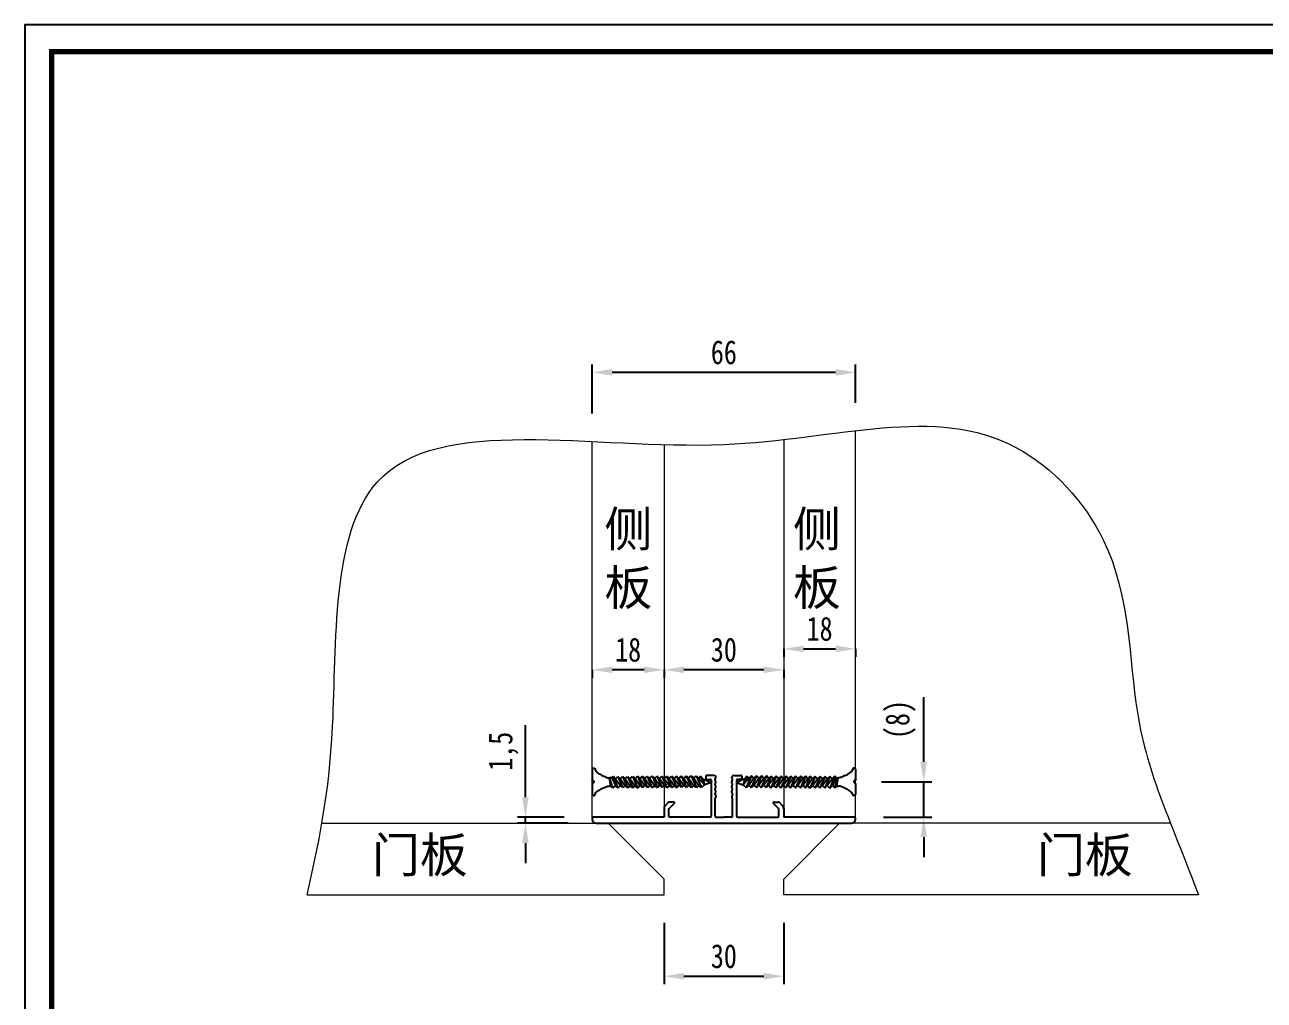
# Model space of a CAD drawing. Header units: millimetres. Extents: x 0 to 1097966, y -63096 to 223085.
# Drawn here: x 337985.2 to 338296, y -59634.8 to -59390.2 of the extents above; entities that cross this region are included whole.
import ezdxf

# ---------------------------------------------------------------- set-up
doc = ezdxf.new("R2010")
doc.units = ezdxf.units.MM
doc.layers.add('C00-00-00', color=7, linetype='Continuous')
doc.styles.add('TEXT', font='', dxfattribs={"width": 0.8})
doc.styles.add('宋体', font='')
doc.styles.get('TEXT').set_extended_font_data('SimSun')
doc.styles.get('宋体').set_extended_font_data('SimSun')
doc.dimstyles.new('副本 (2) (2) ISO-25', dxfattribs={"dimtxt": 18, "dimasz": 13, "dimexe": 6, "dimexo": 12, "dimgap": 6, "dimtad": 1, "dimtxsty": 'TEXT', "dimcen": 2.5, "dimclrd": 5, "dimclre": 5, "dimclrt": 5, "dimadec": 0, "dimazin": 0, "dimtfac": 1, "dimtmove": 0, "dimatfit": 3, "dimldrblk": 'BOXFILLED', "dimfxl": 1.25, "dimarcsym": 0})

# ---------------------------------------------------------------- blocks, each defined once
blk = doc.blocks.new('*D802')
at = {"color": 5, "lineweight": -2, "transparency": 16777216}
for p, q in [((338145.49, -59615.4), (338145.49, -59630.78)), ((338175.49, -59615.4), (338175.49, -59630.78)), ((338150.49, -59628.78), (338170.49, -59628.78))]:
    blk.add_line(p, q, dxfattribs=at)
at = {"color": 5, "transparency": 16777216}
for points in [[(338150.49, -59627.95), (338150.49, -59629.61), (338145.49, -59628.78)], [(338170.49, -59627.95), (338170.49, -59629.61), (338175.49, -59628.78)]]:
    blk.add_solid(points, dxfattribs=at)
at = {"layer": 'Defpoints', "color": 0, "transparency": 16777216}
for p in [(338145.49, -59608.4), (338175.49, -59608.4), (338175.49, -59628.78)]:
    blk.add_point(p, dxfattribs=at)
at = {"color": 5, "lineweight": 13, "transparency": 16777216, "insert": (338160.49, -59623.78), "char_height": 6, "attachment_point": 5, "style": 'TEXT'}
blk.add_mtext('30', dxfattribs=at)
blk = doc.blocks.new('_BoxFilled')
at = {"color": 0, "linetype": 'ByBlock', "lineweight": -2}
blk.add_line((-0.5, 0), (-1, 0), dxfattribs=at)
at = {"color": 0, "linetype": 'ByBlock'}
blk.add_solid([(-0.5, 0.5), (0.5, 0.5), (-0.5, -0.5), (0.5, -0.5)], dxfattribs=at)
blk = doc.blocks.new('*D803')
at = {"color": 5, "lineweight": -2, "transparency": 16777216}
for p, q in [((338127.49, -59487.69), (338127.49, -59475.35)), ((338193.49, -59484.97), (338193.49, -59475.35)), ((338188.49, -59477.35), (338132.49, -59477.35))]:
    blk.add_line(p, q, dxfattribs=at)
at = {"color": 5, "transparency": 16777216}
for points in [[(338132.49, -59476.52), (338132.49, -59478.18), (338127.49, -59477.35)], [(338188.49, -59476.52), (338188.49, -59478.18), (338193.49, -59477.35)]]:
    blk.add_solid(points, dxfattribs=at)
at = {"layer": 'Defpoints', "color": 0, "transparency": 16777216}
for p in [(338127.49, -59477.35), (338193.49, -59491.97), (338127.49, -59494.69)]:
    blk.add_point(p, dxfattribs=at)
at = {"color": 5, "lineweight": 13, "transparency": 16777216, "insert": (338160.49, -59472.35), "char_height": 6, "attachment_point": 5, "style": 'TEXT'}
blk.add_mtext('66', dxfattribs=at)
blk = doc.blocks.new('*D804')
at = {"color": 5, "lineweight": -2, "transparency": 16777216}
for p, q in [((338175.49, -59546.68), (338175.49, -59548.68)), ((338180.49, -59546.68), (338188.49, -59546.68)), ((338193.49, -59546.68), (338193.49, -59548.68))]:
    blk.add_line(p, q, dxfattribs=at)
at = {"color": 5, "transparency": 16777216}
for points in [[(338180.49, -59545.85), (338180.49, -59547.52), (338175.49, -59546.68)], [(338188.49, -59545.85), (338188.49, -59547.52), (338193.49, -59546.68)]]:
    blk.add_solid(points, dxfattribs=at)
at = {"layer": 'Defpoints', "color": 0, "transparency": 16777216}
for p in [(338175.49, -59541.55), (338193.49, -59541.55), (338193.49, -59546.68)]:
    blk.add_point(p, dxfattribs=at)
at = {"color": 5, "lineweight": 13, "transparency": 16777216, "insert": (338184.49, -59541.68), "char_height": 6, "attachment_point": 5, "style": 'TEXT'}
blk.add_mtext('18', dxfattribs=at)
blk = doc.blocks.new('*D805')
at = {"color": 5, "lineweight": -2, "transparency": 16777216}
for p, q in [((338145.49, -59551.93), (338145.49, -59553.93)), ((338170.49, -59551.93), (338150.49, -59551.93)), ((338175.49, -59551.93), (338175.49, -59553.93))]:
    blk.add_line(p, q, dxfattribs=at)
at = {"color": 5, "transparency": 16777216}
for points in [[(338150.49, -59551.1), (338150.49, -59552.76), (338145.49, -59551.93)], [(338170.49, -59551.1), (338170.49, -59552.76), (338175.49, -59551.93)]]:
    blk.add_solid(points, dxfattribs=at)
at = {"layer": 'Defpoints', "color": 0, "transparency": 16777216}
for p in [(338145.49, -59551.04), (338145.49, -59551.93), (338175.49, -59551.93)]:
    blk.add_point(p, dxfattribs=at)
at = {"color": 5, "lineweight": 13, "transparency": 16777216, "insert": (338160.49, -59546.93), "char_height": 6, "attachment_point": 5, "style": 'TEXT'}
blk.add_mtext('30', dxfattribs=at)
blk = doc.blocks.new('*D806')
at = {"color": 5, "lineweight": -2, "transparency": 16777216}
for p, q in [((338127.49, -59551.93), (338127.49, -59553.93)), ((338140.49, -59551.93), (338132.49, -59551.93)), ((338145.49, -59551.93), (338145.49, -59553.93))]:
    blk.add_line(p, q, dxfattribs=at)
at = {"color": 5, "transparency": 16777216}
for points in [[(338132.49, -59551.1), (338132.49, -59552.76), (338127.49, -59551.93)], [(338140.49, -59551.1), (338140.49, -59552.76), (338145.49, -59551.93)]]:
    blk.add_solid(points, dxfattribs=at)
at = {"layer": 'Defpoints', "color": 0, "transparency": 16777216}
for p in [(338127.49, -59551.03), (338127.49, -59551.93), (338145.49, -59551.93)]:
    blk.add_point(p, dxfattribs=at)
at = {"color": 5, "lineweight": 13, "transparency": 16777216, "insert": (338136.49, -59546.93), "char_height": 6, "attachment_point": 5, "style": 'TEXT'}
blk.add_mtext('18', dxfattribs=at)
blk = doc.blocks.new('dywhrt rweh w')
for p in [(338345.54, -58748.09), (338349.34, -58748.09)]:
    blk.add_line(p, (338347.44, -58748.09))
at = {"layer": 'C00-00-00'}
for p, q in [((338342.96, -58737.79), (338342.96, -58738.39)), ((338344.93, -58737.59), (338343.16, -58737.59)), ((338343.16, -58738.59), (338344.04, -58738.59)), ((338344.24, -58738.79), (338344.24, -58747.79)), ((338345.24, -58738.42), (338345.41, -58738.33)), ((338345.24, -58738.64), (338345.24, -58738.42)), ((338345.47, -58739.38), (338345.24, -58738.64)), ((338345.24, -58739.64), (338345.41, -58739.53)), ((338345.24, -58739.81), (338345.24, -58739.64)), ((338345.47, -58740.55), (338345.24, -58739.81)), ((338345.47, -58738.16), (338345.41, -58737.95)), ((338345.41, -58738.33), (338345.47, -58738.16)), ((338345.41, -58739.53), (338345.47, -58739.38)), ((338349.42, -58738.16), (338349.48, -58737.95)), ((338349.48, -58738.33), (338349.42, -58738.16)), ((338349.42, -58739.38), (338349.64, -58738.64)), ((338349.48, -58739.53), (338349.42, -58739.38)), ((338349.42, -58740.55), (338349.64, -58739.81)), ((338349.64, -58738.42), (338349.48, -58738.33)), ((338349.64, -58739.64), (338349.48, -58739.53)), ((338349.64, -58738.64), (338349.64, -58738.42)), ((338349.64, -58739.81), (338349.64, -58739.64)), ((338349.96, -58737.59), (338351.72, -58737.59)), ((338350.64, -58738.79), (338350.64, -58747.79)), ((338351.72, -58738.59), (338350.84, -58738.59)), ((338351.92, -58737.79), (338351.92, -58738.39)), ((338345.24, -58740.81), (338345.41, -58740.75)), ((338345.24, -58741.01), (338345.24, -58740.81)), ((338345.47, -58741.75), (338345.24, -58741.01)), ((338345.24, -58742.03), (338345.41, -58741.92)), ((338345.24, -58742.23), (338345.24, -58742.03)), ((338345.24, -58742.23), (338345.47, -58742.98)), ((338345.41, -58743.14), (338345.24, -58743.24)), ((338345.24, -58747.79), (338345.24, -58743.24)), ((338345.41, -58740.75), (338345.47, -58740.55)), ((338345.41, -58741.92), (338345.47, -58741.75)), ((338345.47, -58742.98), (338345.41, -58743.14)), ((338349.48, -58740.75), (338349.42, -58740.55)), ((338349.42, -58741.75), (338349.64, -58741.01)), ((338349.48, -58741.92), (338349.42, -58741.75)), ((338349.64, -58742.23), (338349.42, -58742.98)), ((338349.42, -58742.98), (338349.48, -58743.14)), ((338349.64, -58740.81), (338349.48, -58740.75)), ((338349.64, -58742.03), (338349.48, -58741.92)), ((338349.48, -58743.14), (338349.64, -58743.24)), ((338349.64, -58741.01), (338349.64, -58740.81)), ((338349.64, -58742.23), (338349.64, -58742.03)), ((338349.64, -58747.79), (338349.64, -58743.24)), ((338332.44, -58745.9), (338332.44, -58748.09)), ((338333.48, -58744.44), (338332.73, -58745.2)), ((338333.65, -58746.03), (338333.7, -58745.92)), ((338333.65, -58747.79), (338333.65, -58746.03)), ((338333.7, -58745.92), (338335.01, -58744.63)), ((338334.87, -58744.29), (338333.84, -58744.29)), ((338361.18, -58745.92), (338359.88, -58744.63)), ((338360.02, -58744.29), (338361.05, -58744.29)), ((338361.24, -58746.03), (338361.18, -58745.92)), ((338361.24, -58747.79), (338361.24, -58746.03)), ((338361.41, -58744.44), (338362.16, -58745.2)), ((338362.44, -58745.9), (338362.44, -58748.09)), ((338314.44, -58748.29), (338314.44, -58748.59)), ((338332.44, -58748.09), (338314.64, -58748.09)), ((338315.44, -58749.59), (338379.44, -58749.59)), ((338343.94, -58748.09), (338333.95, -58748.09)), ((338350.94, -58748.09), (338360.94, -58748.09)), ((338380.24, -58748.09), (338362.44, -58748.09)), ((338380.44, -58748.59), (338380.44, -58748.29))]:
    blk.add_line(p, q, dxfattribs=at)
for centre, radius, start, end in [((338343.16, -58737.79), 0.2, 90, 180), ((338343.16, -58738.39), 0.2, 180, 270), ((338344.04, -58738.79), 0.2, 0, 90), ((338344.93, -58738.09), 0.5, 15.2551, 90), ((338349.96, -58738.09), 0.5, 90, 164.7449), ((338350.84, -58738.79), 0.2, 90, 180), ((338351.72, -58737.79), 0.2, 0, 90), ((338351.72, -58738.39), 0.2, 270, 0), ((338333.44, -58745.9), 1, 135.5256, 180), ((338333.84, -58744.79), 0.5, 90, 135.5256), ((338334.87, -58744.49), 0.2, 314.5993, 90), ((338360.02, -58744.49), 0.2, 90, 225.4007), ((338361.05, -58744.79), 0.5, 44.4744, 90), ((338361.44, -58745.9), 1, 0, 44.4744), ((338314.64, -58748.29), 0.2, 90, 180), ((338315.44, -58748.59), 1, 180, 270), ((338333.95, -58747.79), 0.3, 180, 270), ((338343.94, -58747.79), 0.3, 270, 0), ((338345.54, -58747.79), 0.3, 180, 270), ((338349.34, -58747.79), 0.3, 270, 0), ((338350.94, -58747.79), 0.3, 180, 270), ((338360.94, -58747.79), 0.3, 270, 0), ((338379.44, -58748.59), 1, 270, 0), ((338380.24, -58748.29), 0.2, 0, 90)]:
    blk.add_arc(centre, radius, start, end, dxfattribs=at)
blk = doc.blocks.new('argwdat hwrthw')
at = {"color": 241, "true_color": 0xf7abae}
for p, q in [((338165.74, -58308), (338163.69, -58308.88)), ((338166.32, -58307.36), (338165.34, -58309.52)), ((338166.75, -58307.88), (338165.34, -58309.52)), ((338165.74, -58308), (338165.34, -58309.52)), ((338166.32, -58307.36), (338165.74, -58308)), ((338167.45, -58307.26), (338166.11, -58310.2)), ((338166.32, -58307.36), (338166.75, -58307.88)), ((338168.03, -58307.85), (338166.73, -58309.67)), ((338167.45, -58307.26), (338166.75, -58307.88)), ((338168.69, -58307.27), (338167.36, -58310.2)), ((338168.03, -58307.85), (338167.45, -58307.26)), ((338169.34, -58307.86), (338168.01, -58309.64)), ((338168.69, -58307.27), (338168.03, -58307.85)), ((338169.95, -58307.28), (338168.64, -58310.17)), ((338169.34, -58307.86), (338168.69, -58307.27)), ((338170.52, -58307.88), (338169.25, -58309.62)), ((338169.95, -58307.28), (338169.34, -58307.86)), ((338171.17, -58307.26), (338169.87, -58310.19)), ((338170.52, -58307.88), (338169.95, -58307.28)), ((338171.17, -58307.26), (338170.52, -58307.88)), ((338171.77, -58307.92), (338170.53, -58309.55)), ((338172.35, -58307.29), (338171.13, -58310.17)), ((338171.77, -58307.92), (338171.17, -58307.26)), ((338172.93, -58307.88), (338171.71, -58309.59)), ((338171.77, -58307.92), (338172.35, -58307.29)), ((338173.59, -58307.3), (338172.26, -58310.24)), ((338172.93, -58307.88), (338172.35, -58307.29)), ((338174.24, -58307.89), (338172.92, -58309.67)), ((338173.59, -58307.3), (338172.93, -58307.88)), ((338174.85, -58307.31), (338173.54, -58310.21)), ((338174.24, -58307.89), (338173.59, -58307.3)), ((338175.42, -58307.92), (338174.15, -58309.66)), ((338174.85, -58307.31), (338174.24, -58307.89)), ((338176.07, -58307.3), (338174.77, -58310.23)), ((338175.42, -58307.92), (338174.85, -58307.31)), ((338176.07, -58307.3), (338175.42, -58307.92)), ((338176.67, -58307.95), (338175.43, -58309.58)), ((338177.25, -58307.32), (338176.03, -58310.2)), ((338176.67, -58307.95), (338176.07, -58307.3)), ((338177.84, -58307.92), (338176.56, -58309.67)), ((338176.67, -58307.95), (338177.25, -58307.32)), ((338178.49, -58307.33), (338177.16, -58310.27)), ((338177.84, -58307.92), (338177.25, -58307.32)), ((338179.14, -58307.93), (338177.82, -58309.7)), ((338178.49, -58307.33), (338177.84, -58307.92)), ((338179.75, -58307.34), (338178.44, -58310.24)), ((338179.14, -58307.93), (338178.49, -58307.33)), ((338180.32, -58307.95), (338179.05, -58309.69)), ((338179.75, -58307.34), (338179.14, -58307.93)), ((338180.97, -58307.33), (338179.67, -58310.26)), ((338180.32, -58307.95), (338179.75, -58307.34)), ((338180.97, -58307.33), (338180.32, -58307.95)), ((338181.57, -58307.98), (338180.33, -58309.62)), ((338182.15, -58307.36), (338180.93, -58310.24)), ((338181.57, -58307.98), (338180.97, -58307.33)), ((338182.74, -58307.95), (338181.51, -58309.66)), ((338181.57, -58307.98), (338182.15, -58307.36)), ((338183.39, -58307.37), (338182.06, -58310.3)), ((338182.74, -58307.95), (338182.15, -58307.36)), ((338184.04, -58307.96), (338182.72, -58309.74)), ((338183.39, -58307.37), (338182.74, -58307.95)), ((338184.65, -58307.38), (338183.35, -58310.27)), ((338184.04, -58307.96), (338183.39, -58307.37)), ((338185.23, -58307.98), (338183.96, -58309.72)), ((338184.65, -58307.38), (338184.04, -58307.96)), ((338185.87, -58307.37), (338184.57, -58310.29)), ((338185.23, -58307.98), (338184.65, -58307.38)), ((338185.87, -58307.37), (338185.23, -58307.98)), ((338186.47, -58308.02), (338185.23, -58309.65)), ((338187.05, -58307.39), (338185.83, -58310.27)), ((338186.47, -58308.02), (338185.87, -58307.37)), ((338187.7, -58307.99), (338186.41, -58309.69)), ((338187.05, -58307.39), (338186.47, -58308.02)), ((338188.27, -58307.36), (338187.05, -58310.33)), ((338187.7, -58307.99), (338187.05, -58307.39)), ((338188.61, -58307.78), (338187.69, -58309.66)), ((338188.27, -58307.36), (338187.7, -58307.99)), ((338188.61, -58307.78), (338188.27, -58307.36)), ((338188.29, -58310.25), (338189.15, -58307.78)), ((338188.61, -58307.78), (338189.18, -58307.78)), ((338188.82, -58309.81), (338189.15, -58307.78)), ((338193.25, -58305.35), (338192.94, -58305.35)), ((338193.49, -58305.59), (338193.49, -58308.34)), ((338163.69, -58308.88), (338165.34, -58309.52)), ((338165.34, -58309.52), (338166.11, -58310.2)), ((338166.11, -58310.2), (338166.73, -58309.67)), ((338166.73, -58309.67), (338167.36, -58310.2)), ((338167.36, -58310.2), (338168.01, -58309.64)), ((338168.01, -58309.64), (338168.64, -58310.17)), ((338168.64, -58310.17), (338169.25, -58309.62)), ((338169.25, -58309.62), (338169.87, -58310.19)), ((338169.87, -58310.19), (338170.53, -58309.55)), ((338170.53, -58309.55), (338171.13, -58310.17)), ((338171.13, -58310.17), (338171.71, -58309.59)), ((338171.71, -58309.59), (338172.26, -58310.23)), ((338172.26, -58310.24), (338172.92, -58309.67)), ((338172.92, -58309.67), (338173.54, -58310.21)), ((338173.54, -58310.21), (338174.15, -58309.66)), ((338174.15, -58309.66), (338174.77, -58310.23)), ((338174.77, -58310.23), (338175.43, -58309.58)), ((338175.43, -58309.58), (338176.03, -58310.2)), ((338176.03, -58310.2), (338176.61, -58309.62)), ((338176.61, -58309.62), (338177.16, -58310.27)), ((338177.16, -58310.27), (338177.82, -58309.7)), ((338177.82, -58309.7), (338178.44, -58310.24)), ((338178.44, -58310.24), (338179.05, -58309.69)), ((338179.05, -58309.69), (338179.67, -58310.26)), ((338179.67, -58310.26), (338180.33, -58309.62)), ((338180.33, -58309.62), (338180.93, -58310.24)), ((338180.93, -58310.24), (338181.51, -58309.66)), ((338181.51, -58309.66), (338182.06, -58310.3)), ((338182.06, -58310.3), (338182.72, -58309.74)), ((338182.72, -58309.74), (338183.35, -58310.27)), ((338183.35, -58310.27), (338183.96, -58309.72)), ((338183.96, -58309.72), (338184.57, -58310.29)), ((338184.57, -58310.29), (338185.23, -58309.65)), ((338185.23, -58309.65), (338185.83, -58310.27)), ((338185.83, -58310.27), (338186.41, -58309.69)), ((338186.41, -58309.69), (338187.05, -58310.33)), ((338187.05, -58310.33), (338187.69, -58309.66)), ((338187.69, -58309.66), (338188.29, -58310.25)), ((338188.29, -58310.25), (338188.82, -58309.81)), ((338188.82, -58309.81), (338189.24, -58309.81)), ((338193.49, -58309.18), (338193.49, -58311.96)), ((338193.25, -58312.2), (338192.95, -58312.2))]:
    blk.add_line(p, q, dxfattribs=at)
for centre, radius, start, end in [((338192.94, -58305.43), 0.08, 90, 167.9027), ((338193.25, -58305.59), 0.24, 0, 90), ((338193.41, -58308.34), 0.08, 287.2356, 360), ((338193.41, -58309.18), 0.08, 0, 74.4506), ((338192.95, -58312.12), 0.08, 188.2798, 270), ((338193.25, -58311.96), 0.24, 270, 0)]:
    blk.add_arc(centre, radius, start, end, dxfattribs=at)
for points, knots in [([(338192.86, -58305.41), (338192.82, -58305.58), (338192.75, -58305.9), (338192.41, -58306.2), (338192.07, -58306.5), (338191.67, -58306.78), (338191.24, -58307.07), (338190.77, -58307.25), (338190.35, -58307.45), (338189.78, -58307.68), (338189.72, -58307.7), (338189.25, -58307.79), (338189.16, -58307.78), (338189.15, -58307.78)], [0.392141, 0.392141, 0.392141, 0.392141, 3.552172, 6.37696, 8.677507, 11.984266, 15.515072, 18.44726, 21.240103, 24.819295, 27.465268, 29.006175, 29.136231, 29.136231, 29.136231, 29.136231]), ([(338193.43, -58308.41), (338193.4, -58308.42), (338193.27, -58308.47), (338193.1, -58308.57), (338193.02, -58308.79), (338193.13, -58308.95), (338193.27, -58309.05), (338193.38, -58309.09), (338193.43, -58309.1)], [0.655323, 0.655323, 0.655323, 0.655323, 1.289019, 3.268632, 4.193481, 5.314962, 6.534187, 7.47344, 7.47344, 7.47344, 7.47344]), ([(338192.87, -58312.13), (338192.85, -58312.03), (338192.81, -58311.78), (338192.54, -58311.42), (338192.14, -58311.05), (338191.65, -58310.76), (338191.17, -58310.45), (338190.69, -58310.26), (338190.26, -58310.05), (338189.84, -58309.93), (338189.51, -58309.82), (338189.31, -58309.81), (338189.24, -58309.81)], [0.426573, 0.426573, 0.426573, 0.426573, 2.362441, 5.114257, 8.601684, 12.477225, 15.889686, 19.239897, 22.172085, 24.854682, 27.42617, 28.618001, 28.618001, 28.618001, 28.618001])]:
    blk.add_open_spline(points, degree=3, knots=knots, dxfattribs=at)
blk = doc.blocks.new('*D813')
at = {"color": 5, "lineweight": -2, "transparency": 16777216}
for p, q in [((338210.6, -59575.05), (338210.6, -59558.77)), ((338200.04, -59580.05), (338212.6, -59580.05)), ((338210.6, -59588.9), (338210.6, -59580.05)), ((338200.49, -59588.9), (338212.6, -59588.9)), ((338210.6, -59593.9), (338210.6, -59598.9))]:
    blk.add_line(p, q, dxfattribs=at)
at = {"color": 5, "transparency": 16777216}
for points in [[(338209.77, -59575.05), (338211.43, -59575.05), (338210.6, -59580.05)], [(338209.77, -59593.9), (338211.43, -59593.9), (338210.6, -59588.9)]]:
    blk.add_solid(points, dxfattribs=at)
at = {"layer": 'Defpoints', "color": 0, "transparency": 16777216}
for p in [(338193.04, -59580.05), (338210.6, -59580.05), (338193.49, -59588.9)]:
    blk.add_point(p, dxfattribs=at)
at = {"color": 5, "transparency": 16777216, "insert": (338204.8, -59564.41), "char_height": 6, "attachment_point": 5, "rotation": 90, "style": 'TEXT'}
blk.add_mtext('(8)', dxfattribs=at)
blk = doc.blocks.new('*D814')
at = {"color": 5, "lineweight": -2, "transparency": 16777216}
for p, q in [((338110.74, -59583.9), (338110.74, -59565.86)), ((338120.49, -59588.9), (338108.74, -59588.9)), ((338121.49, -59590.4), (338108.74, -59590.4)), ((338110.74, -59590.4), (338110.74, -59588.9)), ((338110.74, -59595.4), (338110.74, -59600.4))]:
    blk.add_line(p, q, dxfattribs=at)
at = {"color": 5, "transparency": 16777216}
for points in [[(338109.9, -59583.9), (338111.57, -59583.9), (338110.74, -59588.9)], [(338109.9, -59595.4), (338111.57, -59595.4), (338110.74, -59590.4)]]:
    blk.add_solid(points, dxfattribs=at)
at = {"layer": 'Defpoints', "color": 0, "transparency": 16777216}
for p in [(338110.74, -59588.9), (338127.49, -59588.9), (338128.49, -59590.4)]:
    blk.add_point(p, dxfattribs=at)
at = {"color": 5, "transparency": 16777216, "insert": (338105.24, -59572.38), "char_height": 6, "attachment_point": 5, "rotation": 90, "style": 'TEXT'}
blk.add_mtext('1,5', dxfattribs=at)

msp = doc.modelspace()

# ---------------------------------------------------------------- linework, layer by layer
at = {"color": 251, "lineweight": 0, "true_color": 0x636466}
for p, q in [((338193.49, -59588.9), (338193.49, -59491.966)), ((338127.49, -59588.9), (338127.49, -59494.687)), ((338145.49, -59495.458), (338145.49, -59588.9)), ((338175.49, -59494.203), (338175.49, -59588.9)), ((338059.707, -59590.402), (338131.49, -59590.402)), ((338145.49, -59588.9), (338127.49, -59588.9)), ((338131.49, -59590.402), (338145.49, -59604.402)), ((338175.49, -59588.9), (338193.49, -59588.9)), ((338189.49, -59590.402), (338175.49, -59604.402)), ((338272.473, -59590.402), (338189.49, -59590.402)), ((338145.49, -59608.402), (338145.49, -59604.402)), ((338175.49, -59608.402), (338175.49, -59604.402)), ((338175.49, -59608.402), (338175.49, -59604.402)), ((338055.995, -59608.402), (338145.49, -59608.402)), ((338279.451, -59608.402), (338175.49, -59608.402))]:
    msp.add_line(p, q, dxfattribs=at)
msp.add_lwpolyline([(337985.218, -59791.148), (338552.218, -59791.148), (338552.218, -59390.198), (337985.218, -59390.198)], close=True)
at = {"const_width": 1.35}
msp.add_lwpolyline([(337991.968, -59784.398), (338545.468, -59784.398), (338545.468, -59396.948), (337991.968, -59396.948)], close=True, dxfattribs=at)
at = {"color": 251, "lineweight": 13, "true_color": 0x636466}
msp.add_open_spline([(338055.995, -59608.402), (338058.752, -59596.123), (338064.686, -59569.641), (338060.072, -59480.816), (338160.894, -59504.679), (338224.104, -59481.304), (338262.6, -59522.023), (338261.693, -59569.177), (338272.884, -59590.354), (338279.451, -59608.402)], degree=3, knots=[0, 0, 0, 0, 71.0991357, 153.0265253, 262.3191212, 357.0398479, 398.4421162, 457.2401509, 529.1745493, 529.1745493, 529.1745493, 529.1745493], dxfattribs=at)

# ---------------------------------------------------------------- block references
at = {"color": 251, "true_color": 0x636466, "xscale": -1}
msp.add_blockref('argwdat hwrthw', (676320.981, -1271.282), dxfattribs=at)
at = {"color": 251, "true_color": 0x636466}
for name, p in [('dywhrt rweh w', (-186.953, -840.814)), ('argwdat hwrthw', (0, -1271.282))]:
    msp.add_blockref(name, p, dxfattribs=at)

# ---------------------------------------------------------------- texts
at = {"color": 252, "true_color": 0x939598, "width": 65.8175, "attachment_point": 4, "style": '宋体'}
for s, insert, char_height in [('侧\\P板', (338130.531, -59524.48), 8.804), ('侧\\P板', (338177.821, -59524.48), 8.804), ('门板', (338072.258, -59598.857), 8.8039), ('门板', (338238.964, -59598.857), 8.8039)]:
    msp.add_mtext(s, dxfattribs=dict(at, insert=insert, char_height=char_height))

# ---------------------------------------------------------------- dimensions: what is measured, and where the dimension line sits
at = {"lineweight": 13}
for base, p1, p2, picture, middle in [((338127.49, -59477.35), (338193.49, -59491.966), (338127.49, -59494.687), '*D803', (338160.49, -59472.35)), ((338193.49, -59546.683), (338175.49, -59541.552), (338193.49, -59541.552), '*D804', (338184.49, -59541.683)), ((338127.49, -59551.93), (338145.49, -59551.93), (338127.49, -59551.031), '*D806', (338136.49, -59546.93)), ((338145.49, -59551.93), (338175.49, -59551.93), (338145.49, -59551.036), '*D805', (338160.49, -59546.93)), ((338175.49, -59628.781), (338145.49, -59608.402), (338175.49, -59608.402), '*D802', (338160.49, -59623.781))]:
    dim = msp.add_linear_dim(base=base, p1=p1, p2=p2, dimstyle='副本 (2) (2) ISO-25', override={"dimtxt": 6, "dimasz": 5, "dimexe": 2, "dimexo": 7, "dimgap": 2, "dimfxl": 30, "dimfxlon": 1}, dxfattribs=at)
    dim.commit()
    dim.dimension.update_dxf_attribs({"geometry": picture, "text_midpoint": middle})
at = {"color": 251, "true_color": 0x636466}
dim = msp.add_linear_dim(base=(338210.598, -59580.05), p1=(338193.49, -59588.9), p2=(338193.043, -59580.05), angle=90, text='(8)', dimstyle='副本 (2) (2) ISO-25', override={"dimtxt": 6, "dimasz": 5, "dimexe": 2, "dimexo": 7, "dimgap": 2, "dimfxl": 30, "dimfxlon": 1}, dxfattribs=at)
dim.commit()
dim.dimension.update_dxf_attribs({"geometry": '*D813', "text_midpoint": (338204.798, -59564.41)})
dim = msp.add_linear_dim(base=(338110.736, -59588.9), p1=(338128.49, -59590.402), p2=(338127.49, -59588.9), angle=90, dimstyle='副本 (2) (2) ISO-25', override={"dimtxt": 6, "dimasz": 5, "dimexe": 2, "dimexo": 7, "dimgap": 2, "dimfxl": 30, "dimfxlon": 1}, dxfattribs=at)
dim.commit()
dim.dimension.update_dxf_attribs({"geometry": '*D814', "text_midpoint": (338105.236, -59572.38)})

doc.saveas('drawing.dxf')
